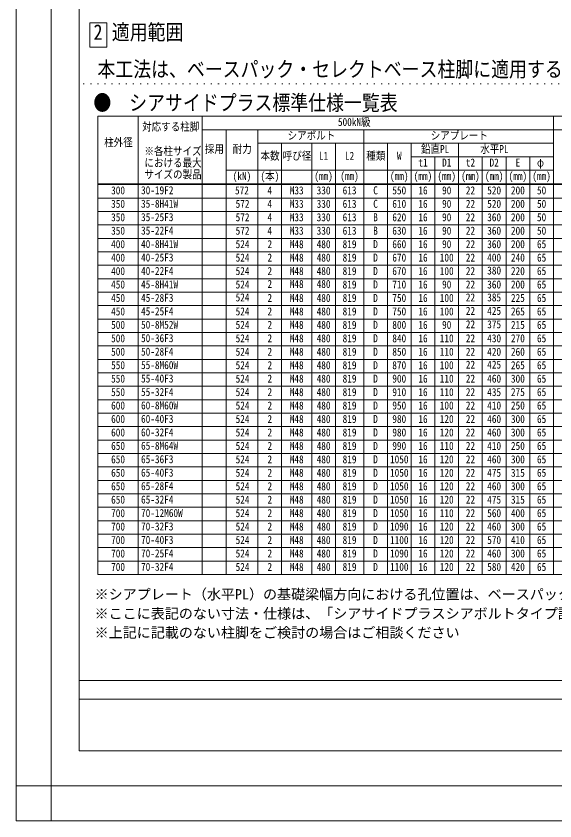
# Model space of a CAD drawing. Units: millimetres, scale not verified. Extents: x -40820 to 40820, y -29828 to 29828.
# Drawn here: x -40820 to -20869, y -29828 to -20 of the extents above; entities that cross this region are included whole.
import ezdxf
from ezdxf.enums import TextEntityAlignment as Align

# ---------------------------------------------------------------- set-up
doc = ezdxf.new("R2010")
doc.units = ezdxf.units.MM
doc.header["$LTSCALE"] = 150
doc.linetypes.add('DOTTED', pattern=[1.75, 0.25, -1.5])
for name, color, linetype, lineweight in [('0-2_07_DOT', 4, 'DOTTED', 13), ('0-3_DEFPOINTS', 7, 'Continuous', 13), ('0-6_06_HYOU', 20, 'Continuous', 13), ('0-7_00_WAKU', 9, 'Continuous', 13), ('0-8_09_KAKOMI', 1, 'Continuous', 13)]:
    doc.layers.add(name, color=color, linetype=linetype, lineweight=lineweight)
doc.layers.add('0-4_02_TEXT', color=7, linetype='Continuous')
doc.styles.add('ＭＳ ゴシック', font='')
doc.styles.get('ＭＳ ゴシック').set_extended_font_data('MS Gothic')

msp = doc.modelspace()

# ---------------------------------------------------------------- linework, layer by layer
at = {"layer": '0-2_07_DOT'}
msp.add_line((19980.6, -2528.5), (-38480, -2528.5), dxfattribs=at)
at = {"layer": '0-3_DEFPOINTS'}
for p, q in [((-40820, 29827.9), (-40820, -29827.9)), ((-39520, 29827.9), (-39520, -29827.9)), ((-40820, -28527.9), (0, -28527.9)), ((-40820, -29827.9), (0, -29827.9))]:
    msp.add_line(p, q, dxfattribs=at)
at = {"layer": '0-6_06_HYOU'}
for p, q in [((-37787.8, -20704.1), (-37787.8, -3726.6)), ((-37787.8, -3726.6), (18089.4, -3726.6)), ((-36299.9, -20704.1), (-36299.9, -3726.6)), ((-33925.3, -20704.1), (-33925.3, -3726.6)), ((-20921.6, -20704.1), (-20921.6, -3726.6)), ((-33925.3, -4227.7), (18089.4, -4227.7)), ((-33046.8, -20704.1), (-33046.8, -4227.7)), ((-31865.6, -20704.1), (-31865.6, -4227.7)), ((-27949.4, -20704.1), (-27949.4, -4227.7)), ((-31865.6, -4728.8), (-20921.6, -4728.8)), ((-30987.2, -20704.1), (-30987.2, -4728.8)), ((-29872.4, -20704.1), (-29872.4, -4728.8)), ((-28993.9, -20704.1), (-28993.9, -4728.8)), ((-27070.9, -20704.1), (-27070.9, -4728.8)), ((-26192.5, -20704.1), (-26192.5, -4728.8)), ((-24435.5, -20704.1), (-24435.5, -4728.8)), ((-26192.5, -5229.8), (-20921.6, -5229.8)), ((-25314, -20704.1), (-25314, -5229.8)), ((-23557, -20704.1), (-23557, -5229.8)), ((-22678.5, -20704.1), (-22678.5, -5229.8)), ((-21800.1, -20704.1), (-21800.1, -5229.8)), ((-33046.8, -5727.9), (-20921.6, -5727.9)), ((-37787.8, -6229), (18089.4, -6229)), ((-37787.8, -6260.1), (18089.4, -6260.1)), ((-37787.8, -6758.2), (18089.4, -6758.2)), ((-37787.8, -7256.2), (18089.4, -7256.2)), ((-37787.8, -7754.3), (18089.4, -7754.3)), ((-37787.8, -8252.4), (18089.4, -8252.4)), ((-37787.8, -8750.4), (18089.4, -8750.4)), ((-37787.8, -9248.5), (18089.4, -9248.5)), ((-37787.8, -9746.6), (18089.4, -9746.6)), ((-37787.8, -10244.7), (18089.4, -10244.7)), ((-37787.8, -10742.7), (18089.4, -10742.7)), ((-37787.8, -11240.8), (18089.4, -11240.8)), ((-37787.8, -11738.9), (18089.4, -11738.9)), ((-37787.8, -12236.9), (18089.4, -12236.9)), ((-37787.8, -12735), (18089.4, -12735)), ((-37787.8, -13233.1), (18089.4, -13233.1)), ((-37787.8, -13731.1), (18089.4, -13731.1)), ((-37787.8, -14229.2), (18089.4, -14229.2)), ((-37787.8, -14727.3), (18089.4, -14727.3)), ((-37787.8, -15225.3), (18089.4, -15225.3)), ((-37787.8, -15723.4), (18089.4, -15723.4)), ((-37787.8, -16221.5), (18089.4, -16221.5)), ((-37787.8, -16719.5), (18089.4, -16719.5)), ((-37787.8, -17217.6), (18089.4, -17217.6)), ((-37787.8, -17715.7), (18089.4, -17715.7)), ((-37787.8, -18213.7), (18089.4, -18213.7)), ((-37787.8, -18711.8), (18089.4, -18711.8)), ((-37787.8, -19209.9), (18089.4, -19209.9)), ((-37787.8, -19707.9), (18089.4, -19707.9)), ((-37787.8, -20206), (18089.4, -20206)), ((-37787.8, -20704.1), (18089.4, -20704.1))]:
    msp.add_line(p, q, dxfattribs=at)
at = {"layer": '0-7_00_WAKU'}
for p, q in [((-38480, -27227.9), (-38480, 24699.3)), ((-38480, -24622), (38480, -24622)), ((-38480, -25324.7), (38480, -25324.7)), ((-38480, -27227.9), (38480, -27227.9))]:
    msp.add_line(p, q, dxfattribs=at)
at = {"layer": '0-8_09_KAKOMI'}
for p, q in [((-38094.1, -264.3), (-38094.1, -1171.2)), ((-37462.7, -264.3), (-38094.1, -264.3)), ((-37462.7, -1171.2), (-37462.7, -264.3)), ((-37462.7, -1171.2), (-38094.1, -1171.2))]:
    msp.add_line(p, q, dxfattribs=at)

# ---------------------------------------------------------------- texts
at = {"layer": '0-4_02_TEXT', "style": 'ＭＳ ゴシック', "width": 0.85}
for s, height, p in [('適用範囲', 571.6, (-37276.1, -1070.8)), ('2', 571.6, (-37951.9, -1070.8)), ('本工法は、ベースパック・セレクトベース柱脚に適用するものとする。', 571.6, (-37809.5, -2444)), ('●\u3000シアサイドプラス標準仕様一覧表', 571.6, (-37958, -3686.1)), ('500kN級', 296.5, (-28903.5, -4179.3)), ('対応する柱脚', 296.5, (-36153.3, -4355.7)), ('シアボルト', 296.5, (-30766.9, -4680.4)), ('シアプレート', 296.5, (-25466.7, -4680.4)), ('柱外径', 296.5, (-37559.4, -4931)), ('採用', 296.5, (-33829.8, -5181.5)), ('耐力', 296.5, (-32800, -5181.5)), ('鉛直PL', 296.5, (-25829.6, -5181.5)), ('水平PL', 296.5, (-23633.4, -5181.5)), ('※各柱サイズ', 296.5, (-36068.2, -5258.5)), ('本数', 296.5, (-31770.2, -5432)), ('呼び径', 296.5, (-30945.4, -5432)), ('L1', 296.5, (-29605, -5432)), ('L2', 296.5, (-28643.5, -5432)), ('種類', 296.5, (-27853.9, -5432)), ('W', 296.5, (-26717.6, -5432)), ('における最大', 296.5, (-36068.2, -5690.3)), ('t1', 296.5, (-25925.1, -5682.6)), ('D1', 296.5, (-25046.6, -5682.6)), ('t2', 296.5, (-24168.1, -5682.6)), ('D2', 296.5, (-23289.7, -5682.6)), ('E', 296.5, (-22325.2, -5682.6)), ('φ', 296.5, (-21532.7, -5682.6)), ('サイズの製品', 296.5, (-36068.2, -6121.5)), ('(kN)', 296.5, (-32800, -6182.1)), ('(本)', 296.5, (-31770.2, -6182.1)), ('(mm)', 296.5, (-29776.9, -6182.1)), ('(mm)', 296.5, (-28815.4, -6182.1)), ('(mm)', 296.5, (-26975.4, -6182.1)), ('(mm)', 296.5, (-26097, -6182.1)), ('(mm)', 296.5, (-25218.5, -6182.1)), ('(mm)', 296.5, (-24340, -6182.1)), ('(mm)', 296.5, (-23461.5, -6182.1)), ('(mm)', 296.5, (-22583, -6182.1)), ('(mm)', 296.5, (-21704.6, -6182.1)), ('300', 296.5, (-37301.6, -6711.3)), ('30-19F2', 296.5, (-36193.6, -6707)), ('572', 296.5, (-32714, -6711.3)), ('4', 296.5, (-31512.3, -6711.3)), ('M33', 296.5, (-30687.6, -6711.3)), ('330', 296.5, (-29691, -6711.3)), ('613', 296.5, (-28729.5, -6711.3)), ('C', 296.5, (-27596.1, -6711.3)), ('550', 296.5, (-26889.5, -6711.3)), ('16', 296.5, (-25925.1, -6711.3)), ('90', 296.5, (-25046.6, -6711.3)), ('22', 296.5, (-24168.1, -6711.3)), ('520', 296.5, (-23375.6, -6711.3)), ('200', 296.5, (-22497.1, -6711.3)), ('50', 296.5, (-21532.7, -6711.3)), ('350', 296.5, (-37301.6, -7209.4)), ('35-8H41W', 296.5, (-36193.6, -7205.1)), ('572', 296.5, (-32692, -7209.4)), ('4', 296.5, (-31512.3, -7209.4)), ('M33', 296.5, (-30687.6, -7209.4)), ('330', 296.5, (-29691, -7209.4)), ('613', 296.5, (-28729.5, -7209.4)), ('C', 296.5, (-27596.1, -7209.4)), ('610', 296.5, (-26889.5, -7209.4)), ('16', 296.5, (-25925.1, -7209.4)), ('90', 296.5, (-25046.6, -7209.4)), ('22', 296.5, (-24168.1, -7209.4)), ('520', 296.5, (-23375.6, -7209.4)), ('200', 296.5, (-22497.1, -7209.4)), ('50', 296.5, (-21532.7, -7209.4)), ('350', 296.5, (-37301.6, -7707.5)), ('35-25F3', 296.5, (-36193.6, -7703.2)), ('572', 296.5, (-32692, -7707.5)), ('4', 296.5, (-31512.3, -7707.5)), ('M33', 296.5, (-30687.6, -7707.5)), ('330', 296.5, (-29691, -7707.5)), ('613', 296.5, (-28729.5, -7707.5)), ('B', 296.5, (-27596.1, -7707.5)), ('620', 296.5, (-26889.5, -7707.5)), ('16', 296.5, (-25925.1, -7707.5)), ('90', 296.5, (-25046.6, -7707.5)), ('22', 296.5, (-24168.1, -7707.5)), ('360', 296.5, (-23375.6, -7707.5)), ('200', 296.5, (-22497.1, -7707.5)), ('50', 296.5, (-21532.7, -7707.5)), ('350', 296.5, (-37301.6, -8205.5)), ('35-22F4', 296.5, (-36193.6, -8201.2)), ('572', 296.5, (-32692, -8205.5)), ('4', 296.5, (-31512.3, -8205.5)), ('M33', 296.5, (-30687.6, -8205.5)), ('330', 296.5, (-29691, -8205.5)), ('613', 296.5, (-28729.5, -8205.5)), ('B', 296.5, (-27596.1, -8205.5)), ('630', 296.5, (-26889.5, -8205.5)), ('16', 296.5, (-25925.1, -8205.5)), ('90', 296.5, (-25046.6, -8205.5)), ('22', 296.5, (-24168.1, -8205.5)), ('360', 296.5, (-23375.6, -8205.5)), ('200', 296.5, (-22497.1, -8205.5)), ('50', 296.5, (-21532.7, -8205.5)), ('400', 296.5, (-37301.6, -8703.6)), ('40-8H41W', 296.5, (-36193.6, -8699.3)), ('524', 296.5, (-32692, -8703.6)), ('2', 296.5, (-31512.3, -8703.6)), ('M48', 296.5, (-30687.6, -8703.6)), ('480', 296.5, (-29691, -8703.6)), ('819', 296.5, (-28729.5, -8703.6)), ('D', 296.5, (-27596.1, -8703.6)), ('660', 296.5, (-26889.5, -8703.6)), ('16', 296.5, (-25925.1, -8703.6)), ('90', 296.5, (-25046.6, -8703.6)), ('22', 296.5, (-24168.1, -8703.6)), ('360', 296.5, (-23375.6, -8703.6)), ('200', 296.5, (-22497.1, -8703.6)), ('65', 296.5, (-21532.7, -8703.6)), ('400', 296.5, (-37301.6, -9201.7)), ('40-25F3', 296.5, (-36193.6, -9197.4)), ('524', 296.5, (-32692, -9201.7)), ('2', 296.5, (-31512.3, -9201.7)), ('M48', 296.5, (-30687.6, -9201.7)), ('480', 296.5, (-29691, -9201.7)), ('819', 296.5, (-28729.5, -9201.7)), ('D', 296.5, (-27596.1, -9201.7)), ('670', 296.5, (-26889.5, -9201.7)), ('16', 296.5, (-25925.1, -9201.7)), ('100', 296.5, (-25132.5, -9201.7)), ('22', 296.5, (-24168.1, -9201.7)), ('400', 296.5, (-23375.6, -9201.7)), ('240', 296.5, (-22497.1, -9201.7)), ('65', 296.5, (-21532.7, -9201.7)), ('400', 296.5, (-37301.6, -9699.7)), ('40-22F4', 296.5, (-36193.6, -9695.4)), ('524', 296.5, (-32692, -9699.7)), ('2', 296.5, (-31512.3, -9699.7)), ('M48', 296.5, (-30687.6, -9699.7)), ('480', 296.5, (-29691, -9699.7)), ('819', 296.5, (-28729.5, -9699.7)), ('D', 296.5, (-27596.1, -9699.7)), ('670', 296.5, (-26889.5, -9699.7)), ('16', 296.5, (-25925.1, -9699.7)), ('100', 296.5, (-25132.5, -9699.7)), ('22', 296.5, (-24168.1, -9699.7)), ('380', 296.5, (-23375.6, -9679.7)), ('220', 296.5, (-22497.1, -9699.7)), ('65', 296.5, (-21532.7, -9699.7)), ('450', 296.5, (-37301.6, -10197.8)), ('45-8H41W', 296.5, (-36193.6, -10193.5)), ('524', 296.5, (-32692, -10197.8)), ('2', 296.5, (-31512.3, -10177.7)), ('M48', 296.5, (-30687.6, -10177.7)), ('480', 296.5, (-29691, -10177.7)), ('819', 296.5, (-28729.5, -10197.8)), ('D', 296.5, (-27596.1, -10197.8)), ('710', 296.5, (-26889.5, -10197.8)), ('16', 296.5, (-25925.1, -10197.8)), ('90', 296.5, (-25046.6, -10197.8)), ('22', 296.5, (-24168.1, -10197.8)), ('360', 296.5, (-23375.6, -10197.8)), ('200', 296.5, (-22497.1, -10197.8)), ('65', 296.5, (-21532.7, -10197.8)), ('450', 296.5, (-37301.6, -10695.9)), ('45-28F3', 296.5, (-36193.6, -10691.6)), ('524', 296.5, (-32692, -10675.8)), ('2', 296.5, (-31512.3, -10695.9)), ('M48', 296.5, (-30687.6, -10695.9)), ('480', 296.5, (-29691, -10695.9)), ('819', 296.5, (-28729.5, -10695.9)), ('D', 296.5, (-27596.1, -10695.9)), ('750', 296.5, (-26889.5, -10695.9)), ('16', 296.5, (-25925.1, -10695.9)), ('100', 296.5, (-25132.5, -10695.9)), ('22', 296.5, (-24168.1, -10675.8)), ('385', 296.5, (-23375.6, -10675.8)), ('225', 296.5, (-22497.1, -10695.9)), ('65', 296.5, (-21532.7, -10695.9)), ('450', 296.5, (-37301.6, -11194)), ('45-25F4', 296.5, (-36193.6, -11189.6)), ('524', 296.5, (-32692, -11194)), ('2', 296.5, (-31512.3, -11194)), ('M48', 296.5, (-30687.6, -11194)), ('480', 296.5, (-29691, -11194)), ('819', 296.5, (-28729.5, -11194)), ('D', 296.5, (-27596.1, -11194)), ('750', 296.5, (-26889.5, -11194)), ('16', 296.5, (-25925.1, -11194)), ('100', 296.5, (-25132.5, -11194)), ('22', 296.5, (-24168.1, -11173.9)), ('425', 296.5, (-23375.6, -11173.9)), ('265', 296.5, (-22497.1, -11194)), ('65', 296.5, (-21532.7, -11194)), ('500', 296.5, (-37301.6, -11692)), ('50-8M52W', 296.5, (-36193.6, -11687.7)), ('524', 296.5, (-32692, -11692)), ('2', 296.5, (-31512.3, -11692)), ('M48', 296.5, (-30687.6, -11692)), ('480', 296.5, (-29691, -11692)), ('819', 296.5, (-28729.5, -11692)), ('D', 296.5, (-27596.1, -11692)), ('800', 296.5, (-26889.5, -11692)), ('16', 296.5, (-25925.1, -11692)), ('90', 296.5, (-25046.6, -11692)), ('22', 296.5, (-24168.1, -11671.9)), ('375', 296.5, (-23375.6, -11671.9)), ('215', 296.5, (-22497.1, -11692)), ('65', 296.5, (-21532.7, -11692)), ('500', 296.5, (-37301.6, -12190.1)), ('50-36F3', 296.5, (-36193.6, -12185.8)), ('524', 296.5, (-32692, -12190.1)), ('2', 296.5, (-31512.3, -12190.1)), ('M48', 296.5, (-30687.6, -12190.1)), ('480', 296.5, (-29691, -12190.1)), ('819', 296.5, (-28729.5, -12190.1)), ('D', 296.5, (-27596.1, -12190.1)), ('840', 296.5, (-26889.5, -12190.1)), ('16', 296.5, (-25925.1, -12190.1)), ('110', 296.5, (-25132.5, -12190.1)), ('22', 296.5, (-24168.1, -12190.1)), ('430', 296.5, (-23375.6, -12190.1)), ('270', 296.5, (-22497.1, -12190.1)), ('65', 296.5, (-21532.7, -12190.1)), ('500', 296.5, (-37301.6, -12688.2)), ('50-28F4', 296.5, (-36193.6, -12683.9)), ('524', 296.5, (-32692, -12688.2)), ('2', 296.5, (-31512.3, -12688.2)), ('M48', 296.5, (-30687.6, -12688.2)), ('480', 296.5, (-29691, -12688.2)), ('819', 296.5, (-28729.5, -12688.2)), ('D', 296.5, (-27596.1, -12688.2)), ('850', 296.5, (-26889.5, -12688.2)), ('16', 296.5, (-25925.1, -12688.2)), ('110', 296.5, (-25132.5, -12688.2)), ('22', 296.5, (-24168.1, -12688.2)), ('420', 296.5, (-23375.6, -12688.2)), ('260', 296.5, (-22497.1, -12688.2)), ('65', 296.5, (-21532.7, -12688.2)), ('550', 296.5, (-37301.6, -13186.2)), ('55-8M60W', 296.5, (-36193.6, -13181.9)), ('524', 296.5, (-32692, -13186.2)), ('2', 296.5, (-31512.3, -13186.2)), ('M48', 296.5, (-30687.6, -13186.2)), ('480', 296.5, (-29691, -13186.2)), ('819', 296.5, (-28729.5, -13186.2)), ('D', 296.5, (-27596.1, -13186.2)), ('870', 296.5, (-26889.5, -13186.2)), ('16', 296.5, (-25925.1, -13186.2)), ('100', 296.5, (-25132.5, -13186.2)), ('22', 296.5, (-24168.1, -13166.1)), ('425', 296.5, (-23375.6, -13166.1)), ('265', 296.5, (-22497.1, -13186.2)), ('65', 296.5, (-21532.7, -13186.2)), ('550', 296.5, (-37301.6, -13684.3)), ('55-40F3', 296.5, (-36193.6, -13680)), ('524', 296.5, (-32692, -13684.3)), ('2', 296.5, (-31512.3, -13684.3)), ('M48', 296.5, (-30687.6, -13684.3)), ('480', 296.5, (-29691, -13684.3)), ('819', 296.5, (-28729.5, -13684.3)), ('D', 296.5, (-27596.1, -13684.3)), ('900', 296.5, (-26889.5, -13684.3)), ('16', 296.5, (-25925.1, -13684.3)), ('110', 296.5, (-25132.5, -13684.3)), ('22', 296.5, (-24168.1, -13684.3)), ('460', 296.5, (-23375.6, -13684.3)), ('300', 296.5, (-22497.1, -13684.3)), ('65', 296.5, (-21532.7, -13684.3)), ('550', 296.5, (-37301.6, -14182.4)), ('55-32F4', 296.5, (-36193.6, -14178.1)), ('524', 296.5, (-32692, -14182.4)), ('2', 296.5, (-31512.3, -14182.4)), ('M48', 296.5, (-30687.6, -14182.4)), ('480', 296.5, (-29691, -14182.4)), ('819', 296.5, (-28729.5, -14182.4)), ('D', 296.5, (-27596.1, -14182.4)), ('910', 296.5, (-26889.5, -14182.4)), ('16', 296.5, (-25925.1, -14182.4)), ('110', 296.5, (-25132.5, -14182.4)), ('22', 296.5, (-24168.1, -14182.4)), ('435', 296.5, (-23375.6, -14182.4)), ('275', 296.5, (-22497.1, -14182.4)), ('65', 296.5, (-21532.7, -14182.4)), ('600', 296.5, (-37301.6, -14680.4)), ('60-8M60W', 296.5, (-36193.6, -14676.1)), ('524', 296.5, (-32692, -14680.4)), ('2', 296.5, (-31512.3, -14680.4)), ('M48', 296.5, (-30687.6, -14680.4)), ('480', 296.5, (-29691, -14680.4)), ('819', 296.5, (-28729.5, -14680.4)), ('D', 296.5, (-27596.1, -14680.4)), ('950', 296.5, (-26889.5, -14680.4)), ('16', 296.5, (-25925.1, -14680.4)), ('100', 296.5, (-25132.5, -14680.4)), ('22', 296.5, (-24168.1, -14680.4)), ('410', 296.5, (-23375.6, -14680.4)), ('250', 296.5, (-22497.1, -14680.4)), ('65', 296.5, (-21532.7, -14680.4)), ('600', 296.5, (-37301.6, -15178.5)), ('60-40F3', 296.5, (-36193.6, -15174.2)), ('524', 296.5, (-32692, -15178.5)), ('2', 296.5, (-31512.3, -15178.5)), ('M48', 296.5, (-30687.6, -15178.5)), ('480', 296.5, (-29691, -15178.5)), ('819', 296.5, (-28729.5, -15178.5)), ('D', 296.5, (-27596.1, -15178.5)), ('980', 296.5, (-26889.5, -15178.5)), ('16', 296.5, (-25925.1, -15178.5)), ('120', 296.5, (-25132.5, -15178.5)), ('22', 296.5, (-24168.1, -15178.5)), ('460', 296.5, (-23375.6, -15178.5)), ('300', 296.5, (-22497.1, -15178.5)), ('65', 296.5, (-21532.7, -15178.5)), ('600', 296.5, (-37301.6, -15676.6)), ('60-32F4', 296.5, (-36193.6, -15672.3)), ('524', 296.5, (-32692, -15676.6)), ('2', 296.5, (-31512.3, -15676.6)), ('M48', 296.5, (-30687.6, -15676.6)), ('480', 296.5, (-29691, -15676.6)), ('819', 296.5, (-28729.5, -15676.6)), ('D', 296.5, (-27596.1, -15676.6)), ('980', 296.5, (-26889.5, -15676.6)), ('16', 296.5, (-25925.1, -15676.6)), ('120', 296.5, (-25132.5, -15676.6)), ('22', 296.5, (-24168.1, -15676.6)), ('460', 296.5, (-23375.6, -15676.6)), ('300', 296.5, (-22497.1, -15676.6)), ('65', 296.5, (-21532.7, -15676.6)), ('650', 296.5, (-37301.6, -16174.6)), ('65-8M64W', 296.5, (-36193.6, -16170.3)), ('524', 296.5, (-32692, -16174.6)), ('2', 296.5, (-31512.3, -16174.6)), ('M48', 296.5, (-30687.6, -16174.6)), ('480', 296.5, (-29691, -16174.6)), ('819', 296.5, (-28729.5, -16174.6)), ('D', 296.5, (-27596.1, -16174.6)), ('990', 296.5, (-26889.5, -16174.6)), ('16', 296.5, (-25925.1, -16174.6)), ('110', 296.5, (-25132.5, -16174.6)), ('22', 296.5, (-24168.1, -16174.6)), ('410', 296.5, (-23375.6, -16174.6)), ('250', 296.5, (-22497.1, -16174.6)), ('65', 296.5, (-21532.7, -16174.6)), ('650', 296.5, (-37301.6, -16672.7)), ('65-36F3', 296.5, (-36193.6, -16668.4)), ('524', 296.5, (-32692, -16672.7)), ('2', 296.5, (-31512.3, -16672.7)), ('M48', 296.5, (-30687.6, -16672.7)), ('480', 296.5, (-29691, -16672.7)), ('819', 296.5, (-28729.5, -16672.7)), ('D', 296.5, (-27596.1, -16672.7)), ('1050', 296.5, (-26975.4, -16672.7)), ('16', 296.5, (-25925.1, -16672.7)), ('120', 296.5, (-25132.5, -16672.7)), ('22', 296.5, (-24168.1, -16672.7)), ('460', 296.5, (-23375.6, -16672.7)), ('300', 296.5, (-22497.1, -16672.7)), ('65', 296.5, (-21532.7, -16672.7)), ('650', 296.5, (-37301.6, -17170.8)), ('65-40F3', 296.5, (-36193.6, -17166.5)), ('524', 296.5, (-32692, -17170.8)), ('2', 296.5, (-31512.3, -17170.8)), ('M48', 296.5, (-30687.6, -17170.8)), ('480', 296.5, (-29691, -17170.8)), ('819', 296.5, (-28729.5, -17170.8)), ('D', 296.5, (-27596.1, -17170.8)), ('1050', 296.5, (-26975.4, -17170.8)), ('16', 296.5, (-25925.1, -17170.8)), ('120', 296.5, (-25132.5, -17170.8)), ('22', 296.5, (-24168.1, -17170.8)), ('475', 296.5, (-23375.6, -17170.8)), ('315', 296.5, (-22497.1, -17170.8)), ('65', 296.5, (-21532.7, -17170.8)), ('650', 296.5, (-37301.6, -17668.8)), ('65-28F4', 296.5, (-36193.6, -17664.5)), ('524', 296.5, (-32692, -17668.8)), ('2', 296.5, (-31512.3, -17668.8)), ('M48', 296.5, (-30687.6, -17668.8)), ('480', 296.5, (-29691, -17668.8)), ('819', 296.5, (-28729.5, -17668.8)), ('D', 296.5, (-27596.1, -17668.8)), ('1050', 296.5, (-26975.4, -17668.8)), ('16', 296.5, (-25925.1, -17668.8)), ('120', 296.5, (-25132.5, -17668.8)), ('22', 296.5, (-24168.1, -17668.8)), ('460', 296.5, (-23375.6, -17668.8)), ('300', 296.5, (-22497.1, -17668.8)), ('65', 296.5, (-21532.7, -17668.8)), ('650', 296.5, (-37301.6, -18166.9)), ('65-32F4', 296.5, (-36193.6, -18162.6)), ('524', 296.5, (-32692, -18166.9)), ('2', 296.5, (-31512.3, -18166.9)), ('M48', 296.5, (-30687.6, -18166.9)), ('480', 296.5, (-29691, -18166.9)), ('819', 296.5, (-28729.5, -18166.9)), ('D', 296.5, (-27596.1, -18166.9)), ('1050', 296.5, (-26975.4, -18166.9)), ('16', 296.5, (-25925.1, -18166.9)), ('120', 296.5, (-25132.5, -18166.9)), ('22', 296.5, (-24168.1, -18166.9)), ('475', 296.5, (-23375.6, -18166.9)), ('315', 296.5, (-22497.1, -18166.9)), ('65', 296.5, (-21532.7, -18166.9)), ('700', 296.5, (-37301.6, -18665)), ('70-12M60W', 296.5, (-36193.6, -18660.7)), ('524', 296.5, (-32692, -18665)), ('2', 296.5, (-31512.3, -18665)), ('M48', 296.5, (-30687.6, -18665)), ('480', 296.5, (-29691, -18665)), ('819', 296.5, (-28729.5, -18665)), ('D', 296.5, (-27596.1, -18665)), ('1050', 296.5, (-26975.4, -18665)), ('16', 296.5, (-25925.1, -18665)), ('110', 296.5, (-25132.5, -18665)), ('22', 296.5, (-24168.1, -18665)), ('560', 296.5, (-23375.6, -18665)), ('400', 296.5, (-22497.1, -18665)), ('65', 296.5, (-21532.7, -18665)), ('70-32F3', 296.5, (-36193.6, -19158.7)), ('M48', 296.5, (-30687.6, -19163)), ('D', 296.5, (-27596.1, -19163)), ('700', 296.5, (-37301.6, -19163)), ('524', 296.5, (-32692, -19163)), ('2', 296.5, (-31512.3, -19163)), ('480', 296.5, (-29691, -19163)), ('819', 296.5, (-28729.5, -19163)), ('1090', 296.5, (-26975.4, -19163)), ('16', 296.5, (-25925.1, -19163)), ('120', 296.5, (-25132.5, -19163)), ('22', 296.5, (-24168.1, -19163)), ('460', 296.5, (-23375.6, -19163)), ('300', 296.5, (-22497.1, -19163)), ('65', 296.5, (-21532.7, -19163)), ('700', 296.5, (-37301.6, -19661.1)), ('70-40F3', 296.5, (-36193.6, -19656.8)), ('524', 296.5, (-32692, -19661.1)), ('2', 296.5, (-31512.3, -19661.1)), ('M48', 296.5, (-30687.6, -19661.1)), ('480', 296.5, (-29691, -19661.1)), ('819', 296.5, (-28729.5, -19661.1)), ('D', 296.5, (-27596.1, -19661.1)), ('1100', 296.5, (-26975.4, -19661.1)), ('16', 296.5, (-25925.1, -19661.1)), ('120', 296.5, (-25132.5, -19661.1)), ('22', 296.5, (-24168.1, -19661.1)), ('570', 296.5, (-23375.6, -19661.1)), ('410', 296.5, (-22497.1, -19661.1)), ('65', 296.5, (-21532.7, -19661.1)), ('700', 296.5, (-37301.6, -20159.2)), ('70-25F4', 296.5, (-36193.6, -20154.9)), ('524', 296.5, (-32692, -20159.2)), ('2', 296.5, (-31512.3, -20159.2)), ('M48', 296.5, (-30687.6, -20159.2)), ('480', 296.5, (-29691, -20159.2)), ('819', 296.5, (-28729.5, -20159.2)), ('D', 296.5, (-27596.1, -20159.2)), ('1090', 296.5, (-26975.4, -20159.2)), ('16', 296.5, (-25925.1, -20159.2)), ('120', 296.5, (-25132.5, -20159.2)), ('22', 296.5, (-24168.1, -20159.2)), ('460', 296.5, (-23375.6, -20159.2)), ('300', 296.5, (-22497.1, -20159.2)), ('65', 296.5, (-21532.7, -20159.2)), ('70-32F4', 296.5, (-36193.6, -20652.9)), ('700', 296.5, (-37301.6, -20657.3)), ('524', 296.5, (-32692, -20657.3)), ('2', 296.5, (-31512.3, -20657.3)), ('M48', 296.5, (-30687.6, -20657.3)), ('480', 296.5, (-29691, -20657.3)), ('819', 296.5, (-28729.5, -20657.3)), ('D', 296.5, (-27596.1, -20657.3)), ('1100', 296.5, (-26975.4, -20657.3)), ('16', 296.5, (-25925.1, -20657.3)), ('120', 296.5, (-25132.5, -20657.3)), ('22', 296.5, (-24168.1, -20657.3)), ('580', 296.5, (-23375.6, -20657.3)), ('420', 296.5, (-22497.1, -20657.3)), ('65', 296.5, (-21532.7, -20657.3))]:
    msp.add_text(s, height=height, dxfattribs=at).set_placement(p, align=Align.BOTTOM_LEFT)
at = {"layer": '0-4_02_TEXT', "style": 'ＭＳ ゴシック'}
for s, p in [('※シアプレート（水平PL）の基礎梁幅方向における孔位置は、ベースパック・セレクトベース柱脚と対応する。', (-37913.2, -21738.7)), ('※ここに表記のない寸法・仕様は、「シアサイドプラスシアボルトタイプ設計ハンドブック」による', (-37913.2, -22453.2)), ('※上記に記載のない柱脚をご検討の場合はご相談ください', (-37913.2, -23157.6))]:
    msp.add_text(s, height=381.1, dxfattribs=at).set_placement(p, align=Align.BOTTOM_LEFT)

doc.saveas('drawing.dxf')
